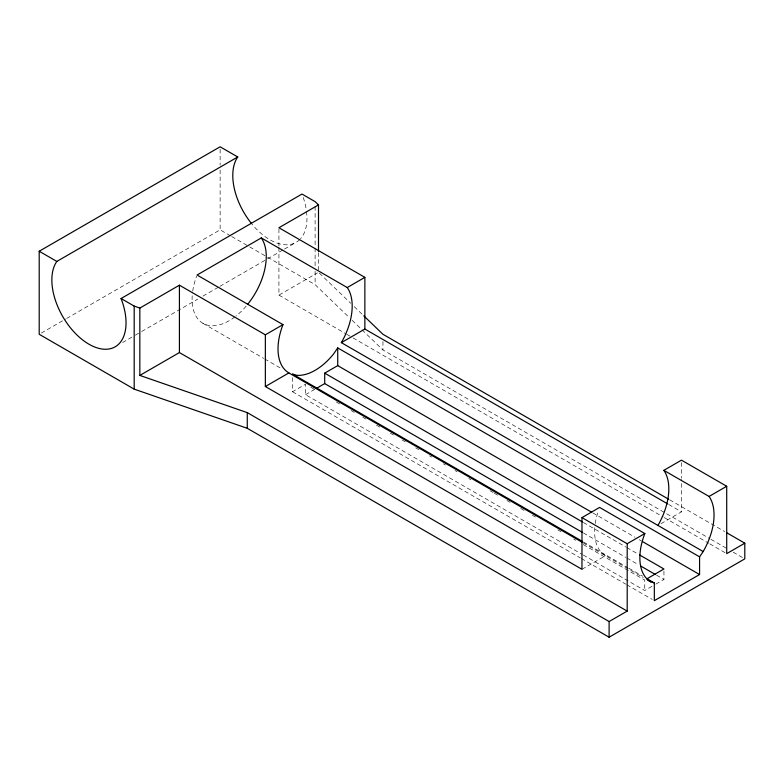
<?xml version="1.0" encoding="UTF-8"?>
<svg xmlns="http://www.w3.org/2000/svg" width="784" height="784" viewBox="0 0 784 784"><rect width="100%" height="100%" fill="white"/><g stroke="black" fill="none" stroke-linecap="round" stroke-linejoin="round"><path stroke-width="0.59" stroke-dasharray="3.92 2.94" d="M41.317 333.063L65.65 319.019M66.709 318.412L220.128 229.83L230.672 235.925M122.588 342.53L134.221 335.817M135.279 335.199L140.571 332.151M141.63 331.534L197.705 299.165M202.997 296.107L218.863 286.944M219.922 286.336L266.482 259.455M267.54 258.847L283.406 249.684M284.465 249.077L296.107 242.354M278.928 247.342L278.928 295.117L317.461 272.871M292.491 377.574L292.491 391.735L305.505 384.229L305.505 394.666L582.189 554.415M305.505 394.666L314.6 389.423M581.973 569.302L605.493 555.719A52.45 30.282 -60 0 1 595.095 524.741M661.02 523.663L681.472 511.854L681.472 479.396M583.257 555.023L644.742 590.519L654.846 584.688M655.855 584.109L663.94 579.435L663.94 568.998M231.731 236.533L248.616 246.284M249.675 246.891L266.56 256.642M267.618 257.25L315.109 284.67L348.586 316.893M669.683 499.829L724.7 531.591M668.772 504.514L681.472 511.854M352.114 320.284L382.955 349.958L709.883 538.706M710.941 539.323L726.817 548.486M733.158 552.152L744.8 558.865M278.928 295.117L345.617 333.621M346.675 334.229L351.967 337.287M353.025 337.904L663.195 516.97M664.254 517.587L708.716 543.253M709.775 543.861L726.709 553.641M592.704 512.844L635.03 537.275M639.264 539.715L641.381 540.94M583.374 522.477L625.779 546.958M626.837 547.575L638.499 554.308M583.374 532.924L625.779 557.404M626.837 558.022L638.499 564.754M656.522 575.152L663.94 579.435M583.453 542.018L627.886 567.675M628.944 568.292L642.704 576.23M202.938 323.312L263.728 358.406M264.776 359.003L282.593 369.293M583.257 542.881L643.36 577.583M310.807 387.286L315.05 389.736M336.248 401.976L340.491 404.426M351.095 410.542L354.27 412.374M362.757 417.274L365.932 419.107M376.536 425.232L379.711 427.064M390.314 433.189L393.499 435.022M401.976 439.922L406.22 442.372M415.755 447.88L418.94 449.712M429.544 455.837L431.661 457.062M443.323 463.795L445.439 465.01M454.985 470.518L457.101 471.743M468.763 478.475L470.88 479.7M489.961 490.715L493.146 492.558M494.204 493.165L499.506 496.233M506.925 500.515L510.11 502.348M520.703 508.473L524.947 510.913M532.365 515.206L535.55 517.038M557.816 529.886L560.991 531.728M573.712 539.069L575.828 540.294M583.257 544.576L644.742 580.082L644.742 590.519M292.491 391.735L580.278 557.894M581.336 558.502L625.769 584.158M626.828 584.766L652.219 599.427M319.372 273.106L350.722 303.281M354.211 306.632L362.923 315.011M681.472 462.56L681.472 478.191M382.955 341.52L382.955 349.958M318.5 252.673L318.5 269.823M315.109 206.515L315.109 246.813M315.109 248.038L315.109 266.354M315.109 271.244L315.109 284.67M278.928 228.967L278.928 246.117M220.128 149.234L220.128 165.11M220.128 169.991L220.128 229.83M595.252 523.536A52.45 30.282 -60 0 1 598.368 510.835M299.723 239.59A52.45 30.282 60 0 1 251.331 223.313M303.232 197.46A52.45 30.282 60 0 1 306.348 210.171M306.505 211.376A52.45 30.282 60 0 1 300.527 238.738M246.176 306.123A52.45 30.282 -60 0 1 235.935 316.079M234.975 316.824A52.45 30.282 -60 0 1 192.541 292.324M192.707 291.119A52.45 30.282 -60 0 1 196.617 276.144"/><path stroke-width="1.18" d="M646.927 578.67L654.336 582.953L654.336 600.652L699.573 574.535L699.573 556.836L337.728 347.92L333.651 353.878A52.45 30.282 -60 0 1 296.568 375.291L292.491 374.037L582.394 541.411M699.573 556.836L703.179 551.554A52.45 30.282 -60 0 0 709.069 496.448L726.709 486.266L726.709 553.641L744.8 543.194L744.8 558.865L609.109 637.206L247.264 428.299L134.182 389.129L39.2 334.288L39.2 251.243L220.128 146.794L237.758 156.976A52.45 30.282 60 0 0 251.331 223.313M39.2 251.243L56.83 261.425L237.758 156.976M56.83 261.425A52.45 30.282 60 0 0 88.955 344.215A52.45 30.282 60 0 0 121.069 298.518L301.997 194.06L315.109 201.635L318.5 204.898L318.5 251.448M121.069 298.518L134.182 306.083L139.836 308.073L179.418 285.19L265.355 334.807L282.985 324.625A52.45 30.282 -60 0 0 288.884 372.919L582.198 542.273M667.713 503.906L364.864 329.055L364.864 277.36L347.224 287.542L261.288 237.924L197.049 275.017L282.985 324.625M318.5 204.898L278.928 227.742L364.864 277.36M139.836 308.073L139.836 375.418L179.418 352.565L627.2 611.099L627.2 543.724L581.973 517.607L581.973 569.302L265.355 386.512L265.355 334.807M265.355 386.512L288.884 372.919M703.179 551.554L341.334 342.637L364.864 329.055M582.306 532.316L324.703 383.582L324.703 373.145L337.728 365.628L591.646 512.226M316.628 388.256L324.703 383.582M581.973 517.607L599.603 507.424L644.83 533.541A52.45 30.282 -60 0 0 650.73 581.836L654.336 582.953M657.952 525.437A52.45 30.282 -60 0 0 663.842 470.341L681.472 460.159L726.709 486.266M627.2 543.724L644.83 533.541M646.761 578.915L663.94 568.998L639.558 554.915M139.836 375.418L247.264 412.629L609.109 621.536L627.2 611.099M663.842 470.341L709.069 496.448M668.625 499.222L382.955 334.288L363.796 315.854M726.817 532.816L744.8 543.194M642.439 541.548L699.573 574.535M324.703 373.145L582.306 521.87M640.616 565.97L655.453 574.545M647.574 580.013L650.73 581.836M609.109 621.536L609.109 637.206M337.728 347.92L337.728 365.628M247.264 412.629L247.264 428.299M179.418 285.19L179.418 352.565M134.182 306.083L134.182 389.129M347.224 287.542A52.45 30.282 -60 0 1 341.334 342.637M261.288 237.924A52.45 30.282 -60 0 1 247.715 304.261"/></g></svg>
